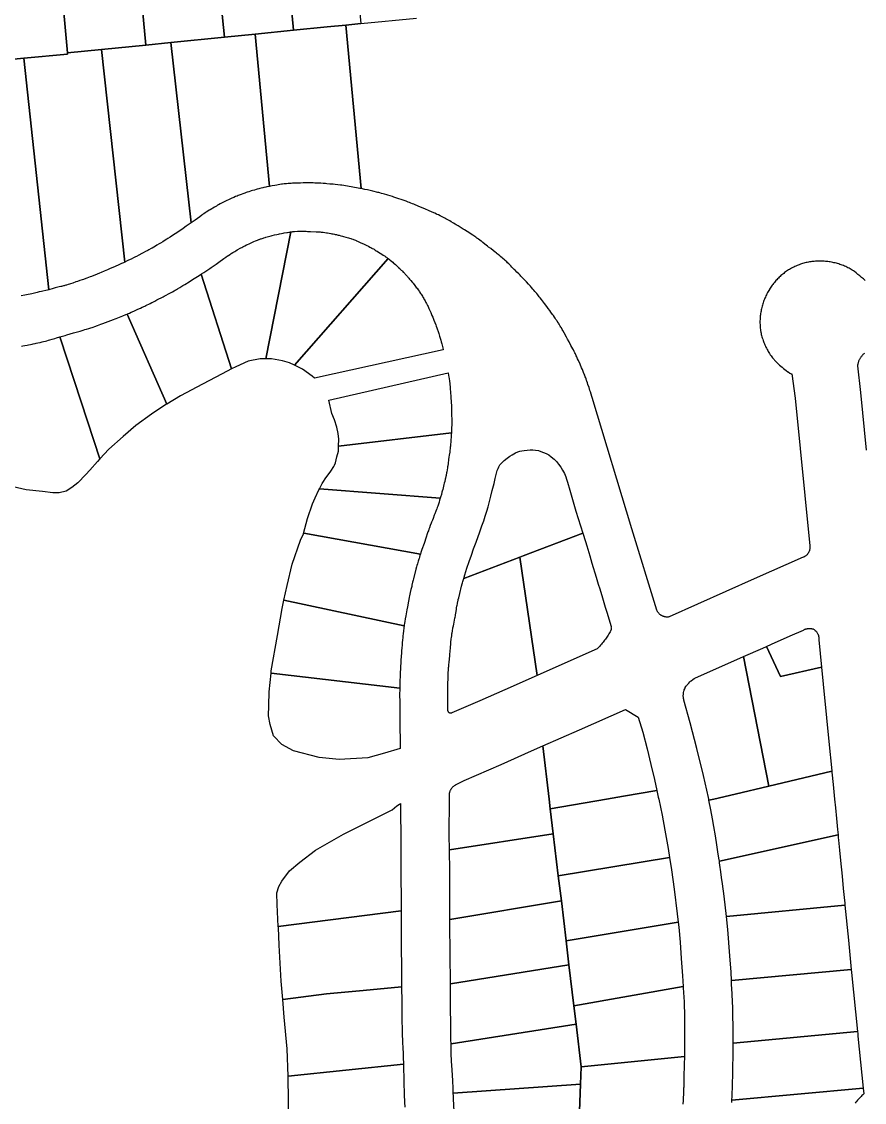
# Model space of a CAD drawing. Header units: metres. Extents: x 3 to 1005126, y 39 to 4383651.
# Drawn here: x 478113.9 to 478391.8, y 4366695.4 to 4367051.6 of the extents above; entities that cross this region are included whole.
import ezdxf

# ---------------------------------------------------------------- set-up
doc = ezdxf.new("R2010")
doc.units = ezdxf.units.M
doc.header["$MEASUREMENT"] = 0
doc.layers.add('TM_Llucmajor', color=7, linetype='Continuous')

msp = doc.modelspace()

# ---------------------------------------------------------------- linework, layer by layer
at = {"layer": 'TM_Llucmajor', "linetype": 'Continuous', "flags": 128}
for points in [[(478180.83, 4367046.46), (478177.24, 4367081.73), (478200.2, 4367083.95), (478201.87, 4367066.56), (478203.57, 4367048.73), (478190.95, 4367047.49), (478180.83, 4367046.46)], [(478151.54, 4367079.25), (478168.71, 4367080.91), (478177.24, 4367081.73), (478180.83, 4367046.46), (478163.14, 4367044.69), (478154.83, 4367043.85), (478151.54, 4367079.25)], [(478100.93, 4367074.26), (478115.19, 4367075.56), (478125.78, 4367076.64), (478126.32, 4367070.74), (478126.59, 4367067.86), (478129.03, 4367041.26), (478129.07, 4367040.86), (478114.62, 4367039.5), (478109.26, 4367038.99), (478104.18, 4367038.49), (478103.51, 4367045.91), (478103.48, 4367046.19), (478103.35, 4367047.62), (478100.93, 4367074.26)], [(478125.78, 4367076.64), (478137.22, 4367077.86), (478151.54, 4367079.25), (478154.83, 4367043.85), (478140.3, 4367042.39), (478129.03, 4367041.26), (478126.59, 4367067.86), (478126.32, 4367070.74), (478125.78, 4367076.64)], [(478163.14, 4367044.69), (478180.83, 4367046.46), (478190.95, 4367047.49), (478195.62, 4366997.27), (478195.41, 4366997.23), (478194.76, 4366997.1), (478194.42, 4366997.03), (478193.78, 4366996.88), (478193.44, 4366996.8), (478192.95, 4366996.68), (478192.49, 4366996.57), (478192.17, 4366996.49), (478191.58, 4366996.33), (478191.26, 4366996.25), (478190.66, 4366996.07), (478190.06, 4366995.9), (478189.66, 4366995.77), (478189.38, 4366995.69), (478188.86, 4366995.52), (478188.28, 4366995.33), (478187.98, 4366995.23), (478187.55, 4366995.08), (478186.9, 4366994.85), (478186.26, 4366994.61), (478185.93, 4366994.49), (478185.29, 4366994.24), (478184.97, 4366994.11), (478184.49, 4366993.91), (478183.91, 4366993.67), (478183.52, 4366993.5), (478183.26, 4366993.38), (478182.75, 4366993.16), (478182.37, 4366992.98), (478182.11, 4366992.86), (478181.61, 4366992.62), (478181.35, 4366992.5), (478180.01, 4366991.83), (478179.35, 4366991.48), (478178.82, 4366991.19), (478178.54, 4366991.04), (478178.14, 4366990.81), (478177.55, 4366990.47), (478176.95, 4366990.12), (478176.65, 4366989.93), (478176.07, 4366989.58), (478175.77, 4366989.39), (478175.33, 4366989.11), (478174.75, 4366988.74), (478174.46, 4366988.54), (478174.03, 4366988.25), (478173.61, 4366987.96), (478173.4, 4366987.81), (478172.64, 4366987.27), (478171.11, 4366986.2), (478169.83, 4366985.3), (478163.14, 4367044.69)], [(478190.95, 4367047.49), (478203.57, 4367048.73), (478214.67, 4367049.83), (478220.81, 4367050.44), (478225.82, 4366996.54), (478225.39, 4366996.61), (478222.6, 4366997.11), (478219.47, 4366997.66), (478219.03, 4366997.71), (478218.15, 4366997.81), (478217.26, 4366997.9), (478216.67, 4366997.96), (478215.5, 4366998.06), (478214.55, 4366998.14), (478214.07, 4366998.18), (478213.35, 4366998.24), (478212.63, 4366998.29), (478212.25, 4366998.31), (478211.52, 4366998.35), (478211.14, 4366998.36), (478210.59, 4366998.38), (478210.05, 4366998.4), (478209.68, 4366998.41), (478208.97, 4366998.41), (478208.61, 4366998.41), (478207.9, 4366998.41), (478207.21, 4366998.4), (478206.74, 4366998.4), (478205.82, 4366998.38), (478204.97, 4366998.36), (478204.53, 4366998.34), (478203.87, 4366998.32), (478203.2, 4366998.29), (478202.85, 4366998.27), (478202.4, 4366998.24), (478202.16, 4366998.23), (478201.81, 4366998.2), (478201.3, 4366998.15), (478200.85, 4366998.11), (478200.54, 4366998.07), (478199.95, 4366998), (478199.65, 4366997.96), (478199.07, 4366997.88), (478198.5, 4366997.79), (478198.11, 4366997.73), (478197.37, 4366997.6), (478196.51, 4366997.44), (478196.06, 4366997.36), (478195.62, 4366997.27), (478190.95, 4367047.49)], [(478140.3, 4367042.39), (478154.83, 4367043.85), (478163.14, 4367044.69), (478169.83, 4366985.3), (478169.13, 4366984.81), (478168.13, 4366984.12), (478167.14, 4366983.43), (478165.39, 4366982.24), (478164.56, 4366981.67), (478164, 4366981.3), (478162.89, 4366980.56), (478162.17, 4366980.1), (478161.82, 4366979.88), (478161.29, 4366979.55), (478160.49, 4366979.06), (478159.7, 4366978.57), (478159.3, 4366978.34), (478158.49, 4366977.86), (478158.09, 4366977.63), (478157.48, 4366977.27), (478156.94, 4366976.97), (478156.59, 4366976.77), (478155.85, 4366976.36), (478155.49, 4366976.17), (478154.76, 4366975.77), (478154.03, 4366975.38), (478153.54, 4366975.12), (478152.55, 4366974.61), (478151.8, 4366974.22), (478151.43, 4366974.04), (478150.87, 4366973.75), (478150.02, 4366973.33), (478149.17, 4366972.92), (478148.75, 4366972.72), (478147.95, 4366972.34), (478140.3, 4367042.39)], [(478114.62, 4367039.5), (478129.07, 4367040.86), (478129.03, 4367041.26), (478140.3, 4367042.39), (478147.95, 4366972.34), (478147.48, 4366972.11), (478146.84, 4366971.82), (478146.22, 4366971.53), (478145.81, 4366971.35), (478144.97, 4366970.97), (478144.55, 4366970.79), (478143.71, 4366970.42), (478142.86, 4366970.06), (478142.3, 4366969.82), (478141.16, 4366969.33), (478140.13, 4366968.9), (478139.62, 4366968.69), (478138.86, 4366968.37), (478138.09, 4366968.06), (478137.71, 4366967.91), (478136.95, 4366967.61), (478136.57, 4366967.46), (478136, 4366967.24), (478135.43, 4366967.03), (478135.06, 4366966.9), (478134.3, 4366966.62), (478133.92, 4366966.49), (478133.15, 4366966.22), (478132.37, 4366965.95), (478131.85, 4366965.78), (478130.81, 4366965.43), (478130.09, 4366965.19), (478129.75, 4366965.08), (478129.23, 4366964.91), (478128.71, 4366964.75), (478128.47, 4366964.68), (478128.13, 4366964.59), (478127.99, 4366964.54), (478127.74, 4366964.48), (478127.38, 4366964.39), (478127.04, 4366964.31), (478126.82, 4366964.25), (478126.31, 4366964.15), (478125.02, 4366963.79), (478124.37, 4366963.62), (478122.86, 4366963.23), (478114.62, 4367039.5)], [(478183.15, 4366937.12), (478173.12, 4366968.35), (478173.29, 4366968.46), (478173.96, 4366968.88), (478174.62, 4366969.31), (478175.94, 4366970.19), (478176.43, 4366970.52), (478176.76, 4366970.75), (478177.43, 4366971.22), (478178.09, 4366971.69), (478179.41, 4366972.64), (478180.21, 4366973.21), (478180.61, 4366973.49), (478181.22, 4366973.92), (478181.83, 4366974.34), (478182.14, 4366974.55), (478182.55, 4366974.82), (478182.75, 4366974.95), (478183.06, 4366975.16), (478183.53, 4366975.45), (478183.96, 4366975.72), (478184.18, 4366975.86), (478184.51, 4366976.05), (478185, 4366976.35), (478186.25, 4366977.05), (478186.5, 4366977.18), (478186.89, 4366977.38), (478187.28, 4366977.59), (478187.55, 4366977.72), (478188.09, 4366977.99), (478188.36, 4366978.11), (478188.9, 4366978.37), (478189.44, 4366978.62), (478189.8, 4366978.78), (478190.05, 4366978.89), (478190.54, 4366979.1), (478191.06, 4366979.32), (478191.32, 4366979.42), (478191.71, 4366979.58), (478192.1, 4366979.73), (478192.3, 4366979.81), (478192.7, 4366979.96), (478192.89, 4366980.03), (478193.19, 4366980.13), (478193.52, 4366980.24), (478193.74, 4366980.31), (478194.18, 4366980.45), (478194.41, 4366980.52), (478194.85, 4366980.65), (478195.29, 4366980.77), (478196.19, 4366981.01), (478196.57, 4366981.1), (478197.32, 4366981.28), (478198.08, 4366981.45), (478198.58, 4366981.56), (478198.92, 4366981.63), (478199.59, 4366981.77), (478200.18, 4366981.88), (478200.47, 4366981.94), (478201.35, 4366982.1), (478201.56, 4366982.13), (478202, 4366982.2), (478202.22, 4366982.24), (478202.55, 4366982.28), (478202.66, 4366982.3), (478194.49, 4366940.45), (478192.58, 4366940.46), (478188.63, 4366939.62), (478184.57, 4366937.84), (478183.15, 4366937.12)], [(478234.68, 4366973.55), (478234.76, 4366973.49), (478203.93, 4366938.3), (478203.85, 4366938.34), (478202.24, 4366939.1), (478199.96, 4366939.75), (478196.29, 4366940.45), (478194.49, 4366940.45), (478202.66, 4366982.3), (478202.92, 4366982.33), (478203.17, 4366982.35), (478203.33, 4366982.37), (478203.66, 4366982.4), (478203.91, 4366982.42), (478204.89, 4366982.48), (478205.23, 4366982.49), (478205.45, 4366982.49), (478205.88, 4366982.5), (478206.5, 4366982.5), (478206.99, 4366982.49), (478207.72, 4366982.47), (478208.21, 4366982.46), (478209.19, 4366982.42), (478211.07, 4366982.34), (478211.3, 4366982.33), (478211.77, 4366982.3), (478212.01, 4366982.28), (478212.36, 4366982.25), (478212.69, 4366982.22), (478212.91, 4366982.19), (478213.34, 4366982.14), (478214.44, 4366981.99), (478214.73, 4366981.94), (478215.31, 4366981.85), (478215.91, 4366981.74), (478216.2, 4366981.69), (478216.65, 4366981.6), (478217.09, 4366981.51), (478217.31, 4366981.47), (478217.76, 4366981.37), (478217.98, 4366981.32), (478218.31, 4366981.24), (478218.59, 4366981.17), (478219.14, 4366981.03), (478219.69, 4366980.87), (478220.06, 4366980.77), (478220.8, 4366980.56), (478221.65, 4366980.31), (478222.08, 4366980.18), (478222.51, 4366980.05), (478222.72, 4366979.98), (478223.14, 4366979.83), (478223.35, 4366979.76), (478223.66, 4366979.64), (478223.99, 4366979.51), (478224.21, 4366979.42), (478224.36, 4366979.36), (478224.65, 4366979.23), (478224.87, 4366979.13), (478225.73, 4366978.73), (478226.59, 4366978.32), (478227.69, 4366977.79), (478228.24, 4366977.53), (478228.78, 4366977.26), (478229.05, 4366977.12), (478229.34, 4366976.97), (478229.53, 4366976.86), (478229.92, 4366976.65), (478230.11, 4366976.54), (478230.49, 4366976.31), (478230.87, 4366976.09), (478231.12, 4366975.93), (478231.62, 4366975.63), (478232.14, 4366975.3), (478232.4, 4366975.13), (478233.16, 4366974.63), (478233.35, 4366974.5), (478233.73, 4366974.23), (478233.92, 4366974.1), (478234.2, 4366973.9), (478234.54, 4366973.65), (478234.68, 4366973.55)], [(478210.44, 4366934.06), (478209.72, 4366934.7), (478206.55, 4366937.08), (478203.93, 4366938.3), (478234.76, 4366973.49), (478235.21, 4366973.14), (478235.43, 4366972.97), (478235.86, 4366972.62), (478236.29, 4366972.26), (478236.58, 4366972.02), (478236.77, 4366971.86), (478237.15, 4366971.53), (478237.63, 4366971.1), (478238.23, 4366970.55), (478238.58, 4366970.22), (478238.75, 4366970.05), (478239.1, 4366969.71), (478239.27, 4366969.54), (478239.53, 4366969.29), (478239.77, 4366969.04), (478239.93, 4366968.88), (478240.24, 4366968.55), (478240.4, 4366968.38), (478240.71, 4366968.04), (478241.1, 4366967.59), (478241.3, 4366967.36), (478241.6, 4366967.02), (478241.83, 4366966.75), (478241.97, 4366966.58), (478242.28, 4366966.22), (478242.71, 4366965.69), (478242.99, 4366965.33), (478243.57, 4366964.61), (478244.04, 4366963.99), (478244.28, 4366963.69), (478244.62, 4366963.22), (478244.97, 4366962.75), (478245.12, 4366962.51), (478245.46, 4366962.03), (478245.61, 4366961.79), (478245.85, 4366961.43), (478246.09, 4366961.06), (478246.23, 4366960.81), (478246.34, 4366960.64), (478246.53, 4366960.31), (478246.66, 4366960.05), (478246.77, 4366959.88), (478246.94, 4366959.54), (478247.22, 4366959.03), (478247.4, 4366958.68), (478247.52, 4366958.45), (478247.75, 4366957.99), (478247.91, 4366957.66), (478248.22, 4366957), (478248.41, 4366956.56), (478248.68, 4366955.97), (478248.8, 4366955.68), (478249.1, 4366955.01), (478249.22, 4366954.73), (478249.46, 4366954.15), (478249.68, 4366953.57), (478249.84, 4366953.18), (478250.15, 4366952.41), (478250.45, 4366951.62), (478250.6, 4366951.22), (478250.81, 4366950.63), (478251.03, 4366950.03), (478251.14, 4366949.73), (478251.34, 4366949.13), (478251.44, 4366948.83), (478251.59, 4366948.38), (478251.72, 4366947.91), (478251.83, 4366947.59), (478252, 4366946.96), (478252.09, 4366946.64), (478252.27, 4366946.01), (478252.42, 4366945.37), (478252.77, 4366944.1), (478252.94, 4366943.44), (478210.44, 4366934.06)], [(478161.79, 4366925.55), (478148.7, 4366955.21), (478149.09, 4366955.38), (478149.48, 4366955.54), (478150.05, 4366955.79), (478150.91, 4366956.17), (478151.78, 4366956.56), (478152.21, 4366956.76), (478153.12, 4366957.18), (478153.72, 4366957.46), (478154.53, 4366957.84), (478154.93, 4366958.04), (478156.28, 4366958.7), (478156.81, 4366958.96), (478157.15, 4366959.14), (478157.85, 4366959.49), (478158.55, 4366959.85), (478160.62, 4366960.93), (478160.97, 4366961.11), (478161.57, 4366961.43), (478162.36, 4366961.85), (478162.76, 4366962.07), (478163.65, 4366962.55), (478164.24, 4366962.88), (478164.54, 4366963.05), (478164.98, 4366963.3), (478165.35, 4366963.51), (478166.08, 4366963.93), (478166.8, 4366964.36), (478167.13, 4366964.56), (478167.77, 4366964.95), (478168.25, 4366965.24), (478168.66, 4366965.5), (478169.49, 4366966.03), (478170.31, 4366966.55), (478171.96, 4366967.61), (478173.12, 4366968.35), (478183.15, 4366937.12), (478180.04, 4366935.54), (478173.52, 4366932.07), (478166.35, 4366928.28), (478161.79, 4366925.55)], [(478139.75, 4366907.46), (478133.58, 4366926.24), (478126.56, 4366947.66), (478128.24, 4366948.17), (478128.79, 4366948.34), (478131.01, 4366948.98), (478133.23, 4366949.61), (478134.28, 4366949.91), (478134.81, 4366950.07), (478135.33, 4366950.22), (478136.11, 4366950.46), (478136.37, 4366950.55), (478136.77, 4366950.67), (478137.2, 4366950.82), (478137.49, 4366950.92), (478138.07, 4366951.13), (478138.94, 4366951.45), (478140.1, 4366951.88), (478140.68, 4366952.09), (478141.58, 4366952.43), (478143.38, 4366953.08), (478144.27, 4366953.42), (478144.72, 4366953.59), (478145.13, 4366953.74), (478146.73, 4366954.38), (478147.26, 4366954.6), (478148.32, 4366955.05), (478148.7, 4366955.21), (478161.79, 4366925.55), (478161.5, 4366925.37), (478156.8, 4366922.24), (478151.59, 4366918.46), (478147.41, 4366914.82), (478142.72, 4366910.65), (478139.75, 4366907.46)], [(478218.42, 4366911.69), (478218.48, 4366913.98), (478218.27, 4366915.84), (478217.83, 4366917.93), (478217.11, 4366920.3), (478216.24, 4366922.43), (478215.19, 4366926.79), (478254.58, 4366935.78), (478254.71, 4366934.95), (478254.77, 4366934.51), (478254.86, 4366933.85), (478254.96, 4366933.19), (478255.08, 4366932.2), (478255.1, 4366931.87), (478255.16, 4366931.37), (478255.2, 4366931.02), (478255.26, 4366930.33), (478255.3, 4366929.64), (478255.34, 4366929.17), (478255.41, 4366928.25), (478255.48, 4366927.22), (478255.52, 4366926.71), (478255.57, 4366925.93), (478255.6, 4366925.16), (478255.61, 4366924.78), (478255.64, 4366924.28), (478255.66, 4366923.29), (478255.68, 4366922.3), (478255.7, 4366921.64), (478255.71, 4366920.75), (478255.71, 4366920.31), (478255.72, 4366919.3), (478255.71, 4366918.28), (478255.7, 4366918.03), (478255.69, 4366917.52), (478255.68, 4366917.27), (478255.67, 4366916.89), (478255.66, 4366916.61), (478255.63, 4366916.07), (478218.42, 4366911.69)], [(478217.4, 4366906.12), (478217.82, 4366908.19), (478218.37, 4366910.01), (478218.41, 4366911.38), (478218.42, 4366911.69), (478255.63, 4366916.07), (478255.62, 4366916.05), (478255.58, 4366915.5), (478255.5, 4366914.39), (478255.46, 4366913.93), (478255.4, 4366913.01), (478255.34, 4366912.31), (478255.3, 4366911.85), (478255.28, 4366911.62), (478255.25, 4366911.27), (478255.21, 4366910.91), (478255.12, 4366910.19), (478255.05, 4366909.7), (478254.91, 4366908.74), (478254.81, 4366908.01), (478254.71, 4366907.31), (478254.53, 4366905.91), (478254.43, 4366905.2), (478254.38, 4366904.85), (478254.32, 4366904.53), (478254.21, 4366903.88), (478254.1, 4366903.24), (478254.01, 4366902.81), (478253.96, 4366902.52), (478253.92, 4366902.33), (478253.84, 4366901.95), (478253.78, 4366901.68), (478253.66, 4366901.12), (478253.58, 4366900.75), (478253.41, 4366900.02), (478253.27, 4366899.47), (478253.17, 4366899.05), (478252.75, 4366897.41), (478252.6, 4366896.86), (478252.5, 4366896.49), (478252.3, 4366895.76), (478252.06, 4366894.89), (478251.95, 4366894.52), (478212.09, 4366897.58), (478212.99, 4366899.3), (478213.18, 4366899.63), (478214.22, 4366901.23), (478215.62, 4366903.04), (478215.92, 4366903.39), (478216.86, 4366905), (478217.04, 4366905.37), (478217.4, 4366906.12)], [(478259.69, 4366868.06), (478260.06, 4366869.28), (478260.74, 4366871.39), (478261.48, 4366873.6), (478262.21, 4366875.7), (478262.95, 4366877.78), (478263.76, 4366880.03), (478265, 4366883.43), (478265.7, 4366885.36), (478266.29, 4366887.06), (478266.8, 4366888.61), (478267.31, 4366890.24), (478267.72, 4366891.69), (478268.18, 4366893.38), (478268.65, 4366895.2), (478269.1, 4366897), (478269.67, 4366899.34), (478270.08, 4366901.01), (478270.53, 4366902.79), (478270.76, 4366903.61), (478271, 4366904.31), (478271.25, 4366904.87), (478271.61, 4366905.45), (478272.22, 4366906.17), (478272.99, 4366906.88), (478274, 4366907.69), (478274.91, 4366908.34), (478275.65, 4366908.82), (478276.72, 4366909.43), (478277.51, 4366909.79), (478278.23, 4366910.02), (478278.87, 4366910.17), (478279.57, 4366910.28), (478280.63, 4366910.38), (478281.55, 4366910.44), (478282.44, 4366910.45), (478283.36, 4366910.39), (478284.28, 4366910.19), (478285.06, 4366909.94), (478285.96, 4366909.6), (478286.83, 4366909.22), (478287.71, 4366908.75), (478288.55, 4366908.19), (478289.48, 4366907.42), (478290.32, 4366906.57), (478290.98, 4366905.77), (478291.73, 4366904.72), (478292.29, 4366903.79), (478292.89, 4366902.61), (478293.33, 4366901.54), (478293.58, 4366900.79), (478293.84, 4366899.84), (478294.61, 4366897.12), (478295.27, 4366894.86), (478296.66, 4366890.27), (478298.93, 4366883.01), (478279.31, 4366875.53), (478278.2, 4366875.11), (478259.69, 4366868.06)], [(478251.95, 4366894.52), (478251.93, 4366894.46), (478251.74, 4366893.81), (478251.54, 4366893.16), (478251.44, 4366892.84), (478251.22, 4366892.2), (478251.12, 4366891.88), (478250.95, 4366891.4), (478250.8, 4366891), (478250.71, 4366890.73), (478250.51, 4366890.2), (478250.2, 4366889.4), (478249.99, 4366888.87), (478249.56, 4366887.81), (478249.36, 4366887.3), (478249.08, 4366886.6), (478248.95, 4366886.26), (478248.64, 4366885.48), (478248.35, 4366884.69), (478248.2, 4366884.3), (478248.02, 4366883.78), (478247.9, 4366883.44), (478247.65, 4366882.75), (478247.3, 4366881.71), (478246.6, 4366879.62), (478245.91, 4366877.62), (478245.58, 4366876.62), (478245.39, 4366876.03), (478206.97, 4366883), (478206.91, 4366882.85), (478208.16, 4366887.8), (478209.84, 4366892.62), (478210.68, 4366894.62), (478211.93, 4366897.28), (478212.09, 4366897.58), (478251.95, 4366894.52)], [(478240.06, 4366852.46), (478200.42, 4366860.84), (478201.46, 4366865.69), (478203.12, 4366872.81), (478205.91, 4366880.66), (478206.97, 4366883), (478245.39, 4366876.03), (478245.36, 4366875.95), (478245.25, 4366875.62), (478245.09, 4366875.11), (478244.95, 4366874.67), (478244.86, 4366874.38), (478244.69, 4366873.79), (478244.43, 4366872.9), (478244.27, 4366872.31), (478244.16, 4366871.91), (478243.94, 4366871.12), (478243.1, 4366867.88), (478243, 4366867.47), (478242.84, 4366866.79), (478242.62, 4366865.89), (478242.52, 4366865.44), (478242.29, 4366864.43), (478242.06, 4366863.41), (478241.95, 4366862.9), (478241.83, 4366862.32), (478241.75, 4366861.93), (478241.6, 4366861.16), (478241.37, 4366860), (478241.23, 4366859.22), (478241.13, 4366858.71), (478240.94, 4366857.67), (478240.71, 4366856.39), (478240.6, 4366855.75), (478240.43, 4366854.79), (478240.27, 4366853.83), (478240.2, 4366853.35), (478240.1, 4366852.74), (478240.06, 4366852.46)], [(478283.84, 4366836.07), (478278.2, 4366875.11), (478279.31, 4366875.53), (478298.93, 4366883.01), (478299.8, 4366880.18), (478300.24, 4366878.76), (478300.89, 4366876.63), (478301.24, 4366875.47), (478301.94, 4366873.13), (478303.34, 4366868.47), (478304.04, 4366866.14), (478304.5, 4366864.63), (478305.41, 4366861.61), (478306.33, 4366858.59), (478306.94, 4366856.58), (478308.17, 4366852.55), (478308.2, 4366852.47), (478308.25, 4366852.35), (478308.28, 4366852.24), (478308.31, 4366852.12), (478308.33, 4366851.99), (478308.34, 4366851.87), (478308.35, 4366851.75), (478308.34, 4366851.62), (478308.33, 4366851.5), (478308.31, 4366851.38), (478308.28, 4366851.26), (478308.25, 4366851.14), (478308.2, 4366851.02), (478308.15, 4366850.91), (478308.1, 4366850.8), (478308.03, 4366850.7), (478307.93, 4366850.5), (478307.73, 4366850.14), (478307.52, 4366849.77), (478307.31, 4366849.41), (478307.08, 4366849.06), (478306.86, 4366848.71), (478306.62, 4366848.36), (478306.38, 4366848.02), (478306.13, 4366847.68), (478305.88, 4366847.35), (478305.62, 4366847.02), (478305.35, 4366846.69), (478305.08, 4366846.38), (478304.8, 4366846.06), (478304.51, 4366845.76), (478304.22, 4366845.45), (478303.62, 4366844.87), (478287.08, 4366837.51), (478283.84, 4366836.07)], [(478283.84, 4366836.07), (478273.19, 4366831.34), (478265, 4366827.71), (478255.78, 4366823.71), (478255.62, 4366823.65), (478255.53, 4366823.64), (478255.36, 4366823.64), (478255.27, 4366823.65), (478255.18, 4366823.67), (478255.1, 4366823.69), (478254.94, 4366823.77), (478254.87, 4366823.81), (478254.8, 4366823.87), (478254.68, 4366823.99), (478254.62, 4366824.06), (478254.54, 4366824.22), (478254.51, 4366824.3), (478254.49, 4366824.39), (478254.47, 4366824.47), (478254.47, 4366824.65), (478254.49, 4366824.81), (478254.48, 4366825.39), (478254.46, 4366826.54), (478254.45, 4366827.69), (478254.44, 4366828.46), (478254.44, 4366830), (478254.45, 4366831.33), (478254.46, 4366831.99), (478254.47, 4366832.99), (478254.49, 4366833.99), (478254.51, 4366834.49), (478254.53, 4366835.31), (478254.55, 4366835.72), (478254.57, 4366836.34), (478254.6, 4366836.96), (478254.66, 4366837.89), (478254.68, 4366838.19), (478254.71, 4366838.66), (478254.73, 4366838.99), (478254.79, 4366839.64), (478254.85, 4366840.3), (478254.97, 4366841.61), (478255.06, 4366842.59), (478255.11, 4366843.08), (478255.19, 4366844.02), (478255.29, 4366845.27), (478255.41, 4366846.53), (478255.44, 4366846.84), (478255.48, 4366847.31), (478255.55, 4366847.86), (478255.58, 4366848.13), (478255.63, 4366848.54), (478255.71, 4366849.16), (478255.8, 4366849.77), (478255.85, 4366850.08), (478255.95, 4366850.69), (478256, 4366851), (478256.08, 4366851.46), (478256.14, 4366851.77), (478256.27, 4366852.41), (478256.4, 4366853.03), (478256.65, 4366854.29), (478256.78, 4366854.92), (478256.84, 4366855.24), (478256.92, 4366855.71), (478256.97, 4366856.01), (478257.07, 4366856.6), (478257.25, 4366857.79), (478257.34, 4366858.38), (478257.44, 4366858.97), (478257.5, 4366859.27), (478257.58, 4366859.71), (478257.66, 4366860.09), (478257.72, 4366860.35), (478257.83, 4366860.85), (478257.89, 4366861.11), (478258.02, 4366861.61), (478258.4, 4366863.12), (478258.98, 4366865.46), (478259.18, 4366866.23), (478259.29, 4366866.62), (478259.42, 4366867.1), (478259.51, 4366867.42), (478259.69, 4366868.06), (478278.2, 4366875.11), (478283.84, 4366836.07)], [(478238.58, 4366831.93), (478196.16, 4366836.86), (478196.23, 4366837.55), (478198.24, 4366849.21), (478199.84, 4366858.13), (478200.42, 4366860.84), (478240.06, 4366852.46), (478239.99, 4366851.93), (478239.93, 4366851.53), (478239.85, 4366850.92), (478239.81, 4366850.62), (478239.74, 4366850.01), (478239.7, 4366849.7), (478239.65, 4366849.25), (478239.6, 4366848.77), (478239.56, 4366848.45), (478239.5, 4366847.82), (478239.42, 4366846.87), (478239.36, 4366846.24), (478239.26, 4366844.97), (478239.22, 4366844.45), (478239.14, 4366843.41), (478239.07, 4366842.38), (478238.98, 4366841), (478238.93, 4366840.31), (478238.85, 4366838.89), (478238.81, 4366838.18), (478238.75, 4366837.12), (478238.7, 4366836.06), (478238.68, 4366835.53), (478238.65, 4366834.61), (478238.63, 4366834.15), (478238.61, 4366833.46), (478238.59, 4366832.43), (478238.58, 4366831.93)], [(478377.65, 4366838.86), (478364.14, 4366835.78), (478359.49, 4366845.64), (478361.13, 4366846.37), (478367.35, 4366849.14), (478371.66, 4366851.05), (478371.82, 4366851.14), (478371.98, 4366851.21), (478372.15, 4366851.28), (478372.32, 4366851.35), (478372.5, 4366851.4), (478372.67, 4366851.45), (478372.85, 4366851.49), (478373.03, 4366851.52), (478373.21, 4366851.54), (478373.4, 4366851.56), (478373.58, 4366851.57), (478373.76, 4366851.57), (478373.94, 4366851.56), (478374.12, 4366851.54), (478374.3, 4366851.52), (478374.48, 4366851.49), (478374.66, 4366851.45), (478374.84, 4366851.4), (478375.03, 4366851.3), (478375.18, 4366851.21), (478375.32, 4366851.11), (478375.58, 4366850.89), (478375.82, 4366850.65), (478375.93, 4366850.52), (478376.04, 4366850.38), (478376.14, 4366850.24), (478376.23, 4366850.1), (478376.32, 4366849.95), (478376.4, 4366849.8), (478376.54, 4366849.48), (478376.6, 4366849.32), (478376.65, 4366849.16), (478376.69, 4366848.99), (478376.75, 4366848.65), (478376.77, 4366848.48), (478376.78, 4366848.31), (478376.78, 4366847.97), (478376.76, 4366847.79), (478377.65, 4366838.86)], [(478360.29, 4366799.6), (478351.96, 4366842.31), (478358.26, 4366845.1), (478359.49, 4366845.64), (478364.14, 4366835.78), (478377.65, 4366838.86), (478378.22, 4366833.2), (478380.41, 4366811.06), (478380.72, 4366807.9), (478381.06, 4366804.49), (478360.29, 4366799.6)], [(478340.45, 4366795.33), (478340.36, 4366795.82), (478338.76, 4366803.13), (478336.58, 4366812), (478334.37, 4366820.45), (478332.26, 4366827.9), (478332.21, 4366828.11), (478332.13, 4366828.53), (478332.1, 4366828.75), (478332.08, 4366828.96), (478332.07, 4366829.17), (478332.06, 4366829.39), (478332.07, 4366829.61), (478332.08, 4366829.82), (478332.1, 4366830.03), (478332.13, 4366830.25), (478332.16, 4366830.46), (478332.26, 4366830.88), (478332.32, 4366831.09), (478332.38, 4366831.29), (478332.54, 4366831.69), (478332.63, 4366831.89), (478332.72, 4366832.08), (478332.94, 4366832.46), (478333.06, 4366832.64), (478333.18, 4366832.81), (478333.31, 4366832.99), (478333.44, 4366833.15), (478333.59, 4366833.31), (478333.64, 4366833.37), (478333.84, 4366833.58), (478334.26, 4366833.98), (478334.48, 4366834.17), (478334.7, 4366834.35), (478335.16, 4366834.71), (478335.64, 4366835.03), (478335.89, 4366835.18), (478351.96, 4366842.31), (478360.29, 4366799.6), (478349.17, 4366796.97), (478342.18, 4366795.33), (478340.52, 4366794.94), (478340.51, 4366795.01), (478340.45, 4366795.33)], [(478238.58, 4366831.93), (478238.57, 4366831.39), (478238.57, 4366830.88), (478238.56, 4366830.46), (478238.56, 4366828.78), (478238.57, 4366828.22), (478238.58, 4366827.1), (478238.58, 4366826.32), (478238.6, 4366825.27), (478238.6, 4366824.75), (478238.62, 4366823.57), (478238.65, 4366822.39), (478238.66, 4366821.81), (478238.76, 4366811.95), (478233.53, 4366810.47), (478228.02, 4366808.88), (478218.63, 4366808.32), (478212.08, 4366809.01), (478203.55, 4366811.26), (478199.69, 4366813.34), (478196.93, 4366816.15), (478195.87, 4366819.92), (478195.37, 4366822.72), (478195.39, 4366826.17), (478195.58, 4366830.71), (478196.16, 4366836.86), (478238.58, 4366831.93)], [(478287.83, 4366795.33), (478285.74, 4366812.84), (478297.87, 4366818.15), (478313.03, 4366824.85), (478317.23, 4366822.35), (478318.68, 4366817.35), (478320.14, 4366811.85), (478321.35, 4366806.71), (478322.55, 4366801.81), (478323.34, 4366798.21), (478312.38, 4366796.3), (478306.8, 4366795.33), (478288.22, 4366792.1), (478287.83, 4366795.33)], [(478254.95, 4366778.58), (478254.88, 4366783.41), (478254.95, 4366795.33), (478254.96, 4366796.73), (478254.96, 4366796.91), (478255, 4366797.25), (478255.08, 4366797.59), (478255.13, 4366797.75), (478255.18, 4366797.92), (478255.24, 4366798.08), (478255.31, 4366798.24), (478255.39, 4366798.39), (478255.57, 4366798.69), (478255.77, 4366798.97), (478255.88, 4366799.1), (478256, 4366799.23), (478256.12, 4366799.35), (478256.25, 4366799.47), (478256.38, 4366799.58), (478256.66, 4366799.78), (478256.81, 4366799.87), (478256.96, 4366799.95), (478257.02, 4366799.98), (478259.88, 4366801.47), (478272.01, 4366806.78), (478282.03, 4366811.22), (478285.74, 4366812.84), (478287.83, 4366795.33), (478288.22, 4366792.1), (478289.21, 4366783.88), (478254.95, 4366778.58)], [(478343.97, 4366774.82), (478343.82, 4366775.83), (478343.5, 4366777.98), (478343.16, 4366780.2), (478342.65, 4366783.21), (478342.13, 4366786.24), (478341.69, 4366788.78), (478341.13, 4366791.76), (478340.52, 4366794.94), (478342.18, 4366795.33), (478349.17, 4366796.97), (478360.29, 4366799.6), (478381.06, 4366804.49), (478381.08, 4366804.25), (478381.49, 4366800.17), (478381.84, 4366796.46), (478381.95, 4366795.33), (478382.22, 4366792.48), (478382.56, 4366788.91), (478382.91, 4366785.31), (478383.07, 4366783.59), (478343.97, 4366774.82)], [(478289.21, 4366783.88), (478288.22, 4366792.1), (478306.8, 4366795.33), (478312.38, 4366796.3), (478323.34, 4366798.21), (478323.83, 4366795.98), (478323.97, 4366795.33), (478325.12, 4366790), (478325.97, 4366785.1), (478327.1, 4366779.01), (478327.55, 4366776.1), (478290.87, 4366769.98), (478289.21, 4366783.88)], [(478238.83, 4366793.82), (478238.95, 4366780.17), (478238.96, 4366769.99), (478239.03, 4366762.21), (478239.05, 4366758.44), (478198.56, 4366753.28), (478198.18, 4366760.53), (478198.04, 4366764.31), (478198.05, 4366764.48), (478198.75, 4366766.49), (478199.71, 4366768.25), (478202.26, 4366771.64), (478205.65, 4366774.56), (478210.81, 4366778.53), (478220, 4366783.77), (478233.63, 4366790.55), (478236.13, 4366791.78), (478237.61, 4366793.06), (478238.51, 4366793.7), (478238.83, 4366793.82)], [(478255.1, 4366755.64), (478255.06, 4366771.62), (478254.95, 4366778.58), (478289.21, 4366783.88), (478290.87, 4366769.98), (478291.86, 4366761.76), (478255.1, 4366755.64)], [(478346.31, 4366756.6), (478345.54, 4366763.38), (478345, 4366767.37), (478344.71, 4366769.52), (478344.46, 4366771.37), (478344.16, 4366773.55), (478344.05, 4366774.31), (478343.97, 4366774.82), (478383.07, 4366783.59), (478383.16, 4366782.67), (478383.25, 4366781.74), (478383.56, 4366778.47), (478383.89, 4366775.1), (478384.4, 4366769.88), (478384.81, 4366765.81), (478385.19, 4366761.94), (478385.27, 4366761.16), (478385.35, 4366760.37), (478346.31, 4366756.6)], [(478291.86, 4366761.76), (478290.87, 4366769.98), (478327.55, 4366776.1), (478328.18, 4366771.97), (478329.04, 4366765.61), (478330.09, 4366757.49), (478330.41, 4366754.74), (478293.43, 4366748.6), (478291.86, 4366761.76)], [(478255.27, 4366734.43), (478255.1, 4366754.21), (478255.1, 4366755.64), (478291.86, 4366761.76), (478293.43, 4366748.6), (478294.38, 4366740.68), (478255.27, 4366734.43)], [(478347.96, 4366735.48), (478347.86, 4366738.27), (478347.44, 4366743.64), (478346.76, 4366752.31), (478346.31, 4366756.6), (478385.35, 4366760.37), (478386.49, 4366748.86), (478387.45, 4366739.21), (478347.96, 4366735.48)], [(478239.05, 4366758.17), (478239.08, 4366752.91), (478239.16, 4366733.42), (478226.53, 4366732.24), (478214.48, 4366731.12), (478200.05, 4366729.26), (478199.54, 4366735.35), (478198.87, 4366747.15), (478198.57, 4366753.01), (478198.56, 4366753.28), (478239.05, 4366758.44), (478239.05, 4366758.17)], [(478294.38, 4366740.68), (478293.43, 4366748.6), (478330.41, 4366754.74), (478330.6, 4366753.12), (478331.03, 4366748.15), (478331.41, 4366742.73), (478331.79, 4366737.12), (478332.02, 4366733.51), (478296, 4366727.23), (478294.38, 4366740.68)], [(478255.5, 4366714.61), (478255.48, 4366716), (478255.45, 4366717.5), (478255.41, 4366720.48), (478255.38, 4366722.72), (478255.35, 4366724.97), (478255.34, 4366726.09), (478255.27, 4366734.43), (478294.38, 4366740.68), (478296, 4366727.23), (478296.73, 4366721.1), (478255.5, 4366714.61)], [(478348.5, 4366714.88), (478348.51, 4366717.97), (478348.36, 4366726.42), (478348.04, 4366733.11), (478348.01, 4366733.88), (478347.96, 4366735.48), (478387.45, 4366739.21), (478387.56, 4366738.15), (478389.51, 4366718.7), (478348.5, 4366714.88)], [(478201.86, 4366704.03), (478201.5, 4366713.02), (478200.54, 4366723.41), (478200.05, 4366729.26), (478214.48, 4366731.12), (478226.53, 4366732.24), (478239.16, 4366733.42), (478239.21, 4366731.48), (478239.24, 4366730.5), (478239.27, 4366729.04), (478239.29, 4366727.58), (478239.3, 4366726.84), (478239.3, 4366726.08), (478239.31, 4366724.54), (478239.32, 4366722.48), (478239.33, 4366721.45), (478239.34, 4366720.42), (478239.35, 4366719.91), (478239.37, 4366719.17), (478239.38, 4366718.67), (478239.42, 4366717.67), (478239.43, 4366717.17), (478239.47, 4366716.17), (478239.52, 4366715.17), (478239.61, 4366713.19), (478239.68, 4366711.63), (478239.71, 4366710.86), (478239.75, 4366709.69), (478239.8, 4366708.53), (478239.82, 4366707.94), (478201.86, 4366704.03)], [(478296.73, 4366721.1), (478296, 4366727.23), (478332.02, 4366733.51), (478332.04, 4366733.12), (478332.31, 4366728.48), (478332.44, 4366723.6), (478332.48, 4366718.67), (478332.48, 4366714.19), (478332.43, 4366710.43), (478298.41, 4366707.05), (478296.73, 4366721.1)], [(478256.24, 4366698.39), (478256.2, 4366699.49), (478256.16, 4366700.52), (478256.09, 4366702.07), (478256.04, 4366703.11), (478256.01, 4366703.63), (478255.96, 4366704.41), (478255.88, 4366705.83), (478255.75, 4366707.73), (478255.7, 4366708.68), (478255.64, 4366709.63), (478255.59, 4366710.83), (478255.56, 4366711.4), (478255.55, 4366711.78), (478255.53, 4366712.55), (478255.51, 4366713.7), (478255.5, 4366714.47), (478255.5, 4366714.61), (478296.73, 4366721.1), (478298.41, 4366707.05), (478298.18, 4366701.35), (478256.24, 4366698.39)], [(478348.1, 4366696.12), (478348.16, 4366697.42), (478348.38, 4366704.86), (478348.5, 4366712.78), (478348.5, 4366713.46), (478348.5, 4366714.88), (478389.51, 4366718.7), (478389.58, 4366718.03), (478389.66, 4366717.23), (478391.37, 4366700.04), (478348.1, 4366696.12)], [(478257.63, 4366678.18), (478257.6, 4366678.58), (478257.55, 4366679.23), (478257.44, 4366680.53), (478257.23, 4366683.1), (478257.12, 4366684.4), (478257.06, 4366685.1), (478256.95, 4366686.51), (478256.88, 4366687.45), (478256.79, 4366688.7), (478256.74, 4366689.33), (478256.64, 4366690.74), (478256.56, 4366692.15), (478256.51, 4366692.86), (478256.46, 4366693.92), (478256.4, 4366695.08), (478256.36, 4366695.86), (478256.29, 4366697.41), (478256.24, 4366698.39), (478298.18, 4366701.35), (478297.58, 4366686.58), (478297.38, 4366681.64), (478257.63, 4366678.18)]]:
    msp.add_lwpolyline(points, close=True, dxfattribs=at)
for points in [[(478223.86, 4367069.92), (478225.76, 4367050.93), (478220.81, 4367050.44), (478214.67, 4367049.83), (478203.57, 4367048.73), (478201.87, 4367066.56)], [(478392.05, 4366966.29), (478391.43, 4366966.78), (478390.82, 4366967.28), (478390.21, 4366967.78), (478389.61, 4366968.29), (478389.01, 4366968.81), (478388.48, 4366969.28), (478388.13, 4366969.5), (478387.78, 4366969.71), (478387.43, 4366969.92), (478387.07, 4366970.11), (478386.71, 4366970.31), (478386.35, 4366970.49), (478385.98, 4366970.67), (478385.61, 4366970.84), (478385.23, 4366971), (478384.85, 4366971.16), (478384.47, 4366971.31), (478384.09, 4366971.45), (478383.7, 4366971.58), (478383.31, 4366971.71), (478382.92, 4366971.82), (478382.53, 4366971.93), (478382.13, 4366972.04), (478381.74, 4366972.13), (478381.34, 4366972.22), (478380.93, 4366972.3), (478380.53, 4366972.37), (478380.13, 4366972.43), (478379.72, 4366972.49), (478379.32, 4366972.53), (478378.91, 4366972.57), (478378.5, 4366972.61), (478378.09, 4366972.63), (478377.69, 4366972.65), (478377.28, 4366972.65), (478376.87, 4366972.65), (478376.46, 4366972.65), (478376.05, 4366972.63), (478375.64, 4366972.6), (478375.24, 4366972.57), (478374.83, 4366972.53), (478374.42, 4366972.48), (478374.08, 4366972.44), (478373.7, 4366972.37), (478373.31, 4366972.3), (478372.93, 4366972.23), (478372.54, 4366972.14), (478372.16, 4366972.05), (478371.78, 4366971.94), (478371.41, 4366971.83), (478371.03, 4366971.72), (478370.66, 4366971.59), (478370.29, 4366971.46), (478369.92, 4366971.32), (478369.56, 4366971.17), (478369.2, 4366971.02), (478368.84, 4366970.86), (478368.49, 4366970.69), (478368.14, 4366970.51), (478367.79, 4366970.33), (478367.45, 4366970.14), (478367.11, 4366969.94), (478366.78, 4366969.74), (478366.44, 4366969.53), (478366.12, 4366969.31), (478365.8, 4366969.08), (478365.48, 4366968.85), (478365.17, 4366968.61), (478364.86, 4366968.37), (478364.56, 4366968.12), (478364.26, 4366967.87), (478363.97, 4366967.6), (478363.68, 4366967.33), (478363.4, 4366967.06), (478363.12, 4366966.78), (478362.86, 4366966.5), (478362.59, 4366966.21), (478362.33, 4366965.91), (478362.08, 4366965.61), (478361.84, 4366965.3), (478361.6, 4366964.99), (478361.36, 4366964.68), (478361.14, 4366964.36), (478360.92, 4366964.03), (478360.7, 4366963.7), (478360.5, 4366963.37), (478360.46, 4366963.31), (478360.25, 4366962.96), (478360.05, 4366962.61), (478359.85, 4366962.26), (478359.66, 4366961.9), (478359.48, 4366961.54), (478359.3, 4366961.18), (478359.13, 4366960.81), (478358.97, 4366960.44), (478358.82, 4366960.06), (478358.67, 4366959.69), (478358.53, 4366959.31), (478358.4, 4366958.92), (478358.27, 4366958.54), (478358.16, 4366958.15), (478358.05, 4366957.76), (478357.95, 4366957.37), (478357.85, 4366956.97), (478357.77, 4366956.58), (478357.69, 4366956.18), (478357.62, 4366955.78), (478357.56, 4366955.38), (478357.5, 4366954.98), (478357.46, 4366954.58), (478357.42, 4366954.17), (478357.39, 4366953.77), (478357.37, 4366953.37), (478357.35, 4366952.96), (478357.35, 4366952.56), (478357.35, 4366952.15), (478357.36, 4366951.75), (478357.38, 4366951.34), (478357.4, 4366950.94), (478357.44, 4366950.54), (478357.48, 4366950.13), (478357.53, 4366949.73), (478357.61, 4366949.28), (478357.7, 4366948.88), (478357.79, 4366948.49), (478357.89, 4366948.09), (478358, 4366947.7), (478358.12, 4366947.31), (478358.24, 4366946.92), (478358.37, 4366946.53), (478358.51, 4366946.15), (478358.66, 4366945.77), (478358.81, 4366945.39), (478358.97, 4366945.02), (478359.14, 4366944.65), (478359.32, 4366944.28), (478359.5, 4366943.92), (478359.69, 4366943.56), (478359.89, 4366943.2), (478360.09, 4366942.85), (478360.3, 4366942.5), (478360.52, 4366942.15), (478360.74, 4366941.81), (478360.98, 4366941.48), (478361.21, 4366941.15), (478361.46, 4366940.82), (478361.71, 4366940.5), (478361.97, 4366940.18), (478362.14, 4366939.98), (478362.55, 4366939.57), (478362.97, 4366939.17), (478363.39, 4366938.78), (478363.82, 4366938.4), (478364.25, 4366938.02), (478364.68, 4366937.64), (478365.12, 4366937.28), (478365.57, 4366936.92), (478366.02, 4366936.56), (478366.48, 4366936.21), (478366.61, 4366936.12), (478367.23, 4366935.73), (478367.39, 4366935.64), (478367.66, 4366935.52), (478367.81, 4366935.47), (478368.92, 4366927.44), (478373.79, 4366878.79), (478373.81, 4366878.67), (478373.82, 4366878.5), (478373.82, 4366878.33), (478373.82, 4366878.16), (478373.81, 4366878), (478373.79, 4366877.83), (478373.76, 4366877.66), (478373.72, 4366877.5), (478373.68, 4366877.34), (478373.63, 4366877.18), (478373.57, 4366877.02), (478373.5, 4366876.86), (478373.43, 4366876.71), (478373.35, 4366876.56), (478373.26, 4366876.42), (478373.17, 4366876.28), (478373.07, 4366876.15), (478372.96, 4366876.01), (478372.85, 4366875.89), (478372.73, 4366875.77), (478372.6, 4366875.66), (478372.48, 4366875.55), (478372.34, 4366875.45), (478372.2, 4366875.35), (478372.06, 4366875.26), (478371.91, 4366875.18), (478371.76, 4366875.11), (478371.6, 4366875.04), (478355.45, 4366867.91), (478327.46, 4366855.38), (478327.29, 4366855.35), (478327.12, 4366855.33), (478326.94, 4366855.32), (478326.77, 4366855.32), (478326.6, 4366855.32), (478326.42, 4366855.34), (478326.25, 4366855.36), (478326.08, 4366855.39), (478325.91, 4366855.43), (478325.74, 4366855.47), (478325.57, 4366855.52), (478325.41, 4366855.58), (478325.25, 4366855.65), (478325.09, 4366855.72), (478324.94, 4366855.81), (478324.79, 4366855.89), (478324.64, 4366855.99), (478324.5, 4366856.09), (478324.37, 4366856.2), (478324.24, 4366856.32), (478324.11, 4366856.44), (478323.99, 4366856.56), (478323.88, 4366856.69), (478323.77, 4366856.83), (478323.67, 4366856.97), (478323.57, 4366857.12), (478323.48, 4366857.27), (478323.4, 4366857.43), (478323.33, 4366857.58), (478315.14, 4366884.42), (478302.07, 4366927.65), (478301.95, 4366928.02), (478301.72, 4366928.77), (478301.47, 4366929.51), (478301.31, 4366930), (478300.99, 4366930.98), (478300.65, 4366932.01), (478300.47, 4366932.53), (478300.29, 4366933.05), (478300.19, 4366933.33), (478300, 4366933.86), (478299.9, 4366934.13), (478299.75, 4366934.54), (478299.56, 4366935.01), (478299.43, 4366935.34), (478299.18, 4366935.95), (478299.05, 4366936.27), (478298.8, 4366936.87), (478298.54, 4366937.47), (478298.03, 4366938.63), (478297.5, 4366939.86), (478297.22, 4366940.48), (478296.94, 4366941.12), (478296.79, 4366941.44), (478296.49, 4366942.08), (478296.33, 4366942.41), (478296.09, 4366942.89), (478295.85, 4366943.37), (478295.68, 4366943.69), (478295.35, 4366944.29), (478295.02, 4366944.89), (478294.39, 4366946.04), (478293.92, 4366946.87), (478293.54, 4366947.57), (478292.76, 4366949.01), (478292.36, 4366949.74), (478292.14, 4366950.13), (478291.86, 4366950.62), (478291.71, 4366950.88), (478291.49, 4366951.26), (478291.26, 4366951.64), (478291.14, 4366951.84), (478290.93, 4366952.16), (478290.79, 4366952.39), (478290.52, 4366952.81), (478290.37, 4366953.03), (478290.09, 4366953.45), (478289.82, 4366953.86), (478289.62, 4366954.14), (478289.26, 4366954.67), (478288.97, 4366955.07), (478288.41, 4366955.84), (478288.03, 4366956.35), (478287.54, 4366957.02), (478287.29, 4366957.36), (478286.73, 4366958.11), (478286.27, 4366958.73), (478285.65, 4366959.55), (478285.32, 4366959.97), (478284.84, 4366960.59), (478284.58, 4366960.91), (478284.3, 4366961.26), (478284.1, 4366961.5), (478283.74, 4366961.96), (478283.53, 4366962.19), (478283.16, 4366962.65), (478282.77, 4366963.1), (478282.5, 4366963.41), (478281.98, 4366964), (478281.66, 4366964.37), (478281.44, 4366964.61), (478281, 4366965.09), (478280.36, 4366965.79), (478279.92, 4366966.26), (478279.62, 4366966.58), (478279.04, 4366967.19), (478278.52, 4366967.74), (478278.24, 4366968.02), (478277.84, 4366968.43), (478277.23, 4366969.04), (478276.62, 4366969.64), (478276.33, 4366969.94), (478275.59, 4366970.71), (478275.16, 4366971.13), (478274.73, 4366971.56), (478274.51, 4366971.77), (478274.15, 4366972.12), (478273.89, 4366972.36), (478273.39, 4366972.81), (478273.12, 4366973.04), (478272.62, 4366973.49), (478272.39, 4366973.69), (478271.92, 4366974.08), (478271.59, 4366974.37), (478271.06, 4366974.79), (478270.71, 4366975.09), (478270.46, 4366975.29), (478269.97, 4366975.66), (478269.51, 4366976.04), (478268.58, 4366976.77), (478267.89, 4366977.3), (478267.48, 4366977.61), (478266.66, 4366978.26), (478266.03, 4366978.75), (478265.6, 4366979.09), (478265.38, 4366979.26), (478265.04, 4366979.51), (478264.59, 4366979.85), (478264.27, 4366980.07), (478264.04, 4366980.23), (478263.64, 4366980.52), (478263.32, 4366980.74), (478262.7, 4366981.16), (478262.08, 4366981.57), (478261.66, 4366981.85), (478260.83, 4366982.38), (478259.96, 4366982.94), (478259.51, 4366983.22), (478258.84, 4366983.63), (478258.17, 4366984.04), (478257.84, 4366984.25), (478257.17, 4366984.65), (478256.83, 4366984.86), (478256.32, 4366985.16), (478255.49, 4366985.65), (478255.05, 4366985.9), (478254.41, 4366986.27), (478253.75, 4366986.63), (478253.41, 4366986.81), (478252.97, 4366987.04), (478252.74, 4366987.16), (478252.4, 4366987.34), (478251.89, 4366987.6), (478251.32, 4366987.87), (478250.94, 4366988.05), (478250.68, 4366988.17), (478250.18, 4366988.4), (478249.8, 4366988.57), (478248.34, 4366989.21), (478246.91, 4366989.83), (478244.93, 4366990.7), (478244.24, 4366990.99), (478243.89, 4366991.14), (478243.2, 4366991.43), (478242.83, 4366991.58), (478242.29, 4366991.79), (478241.77, 4366991.99), (478241.41, 4366992.13), (478240.73, 4366992.38), (478240.37, 4366992.51), (478239.68, 4366992.75), (478237.64, 4366993.43), (478236.66, 4366993.75), (478236.17, 4366993.9), (478235.43, 4366994.14), (478234.68, 4366994.37), (478234.3, 4366994.49), (478233.54, 4366994.72), (478233.15, 4366994.83), (478232.58, 4366994.99), (478232.03, 4366995.14), (478231.66, 4366995.25), (478231.37, 4366995.32), (478229.74, 4366995.73), (478227.97, 4366996.14), (478227.11, 4366996.31), (478225.82, 4366996.54), (478220.81, 4367050.44), (478225.76, 4367050.93), (478244.15, 4367052.75)], [(478109.26, 4367038.99), (478114.62, 4367039.5), (478122.86, 4366963.23), (478122.43, 4366963.12), (478121.95, 4366963), (478120.97, 4366962.76), (478120.48, 4366962.64), (478119.75, 4366962.47), (478119.09, 4366962.31), (478117.77, 4366962.01), (478117.33, 4366961.91), (478115.57, 4366961.53), (478114.98, 4366961.41), (478113.8, 4366961.16)], [(478113.91, 4366944.61), (478114.32, 4366944.68), (478114.95, 4366944.79), (478115.78, 4366944.95), (478116.2, 4366945.03), (478116.82, 4366945.15), (478117.44, 4366945.28), (478117.75, 4366945.34), (478118.42, 4366945.49), (478118.75, 4366945.56), (478119.25, 4366945.67), (478120, 4366945.84), (478120.75, 4366946.02), (478121.12, 4366946.12), (478121.86, 4366946.31), (478122.23, 4366946.4), (478122.79, 4366946.55), (478123.21, 4366946.67), (478124.05, 4366946.91), (478124.89, 4366947.16), (478125.44, 4366947.33), (478126.56, 4366947.66), (478133.58, 4366926.24), (478139.75, 4366907.46), (478139.75, 4366907.46), (478138.94, 4366906.59), (478136.39, 4366903.75), (478135.08, 4366902.28), (478132.42, 4366899.62), (478130.54, 4366898), (478128.6, 4366896.83), (478126.35, 4366896.32), (478124.27, 4366896.3), (478120.86, 4366896.69), (478115.46, 4366897.29), (478111.16, 4366898.2)], [(478392.44, 4366910.38), (478390.58, 4366929.35), (478389.61, 4366938.08), (478389.64, 4366938.29), (478389.66, 4366938.51), (478389.69, 4366938.74), (478389.74, 4366938.94), (478389.78, 4366939.15), (478389.84, 4366939.36), (478389.91, 4366939.57), (478389.98, 4366939.78), (478390.07, 4366939.97), (478390.15, 4366940.17), (478390.25, 4366940.37), (478390.35, 4366940.56), (478390.46, 4366940.75), (478390.58, 4366940.93), (478390.7, 4366941.11), (478390.83, 4366941.28), (478390.98, 4366941.45), (478391.11, 4366941.62), (478391.26, 4366941.78), (478391.41, 4366941.93), (478391.57, 4366942.08), (478391.74, 4366942.22), (478391.9, 4366942.35)], [(478297.58, 4366686.58), (478298.18, 4366701.35), (478298.41, 4366707.05), (478332.43, 4366710.43), (478332.39, 4366707.85), (478332.26, 4366703.65), (478332.24, 4366702.57), (478332.24, 4366702.03), (478332.22, 4366701.21), (478332.2, 4366700.41), (478332.18, 4366700), (478332.17, 4366699.55), (478332.14, 4366698.66), (478332.1, 4366697.76), (478332.07, 4366697.17), (478332.01, 4366695.98), (478331.95, 4366694.81)], [(478202.12, 4366679.01), (478201.86, 4366704.03), (478239.82, 4366707.94), (478239.85, 4366706.86), (478239.86, 4366706.32), (478239.88, 4366705.51), (478239.9, 4366704.42), (478239.94, 4366702.24), (478239.97, 4366701.15), (478239.98, 4366700.61), (478240.01, 4366699.52), (478240.03, 4366698.97), (478240.06, 4366698.16), (478240.08, 4366697.53), (478240.1, 4366697.12), (478240.15, 4366696.29), (478240.2, 4366695.46), (478240.3, 4366693.79)], [(478348.05, 4366695.31), (478348.06, 4366695.47), (478348.1, 4366696.12), (478391.37, 4366700.04), (478391.56, 4366698.13), (478391.25, 4366697.86), (478390.94, 4366697.57), (478390.65, 4366697.27), (478390.35, 4366696.98), (478390.07, 4366696.68), (478389.51, 4366696.07), (478389.24, 4366695.74), (478388.98, 4366695.42), (478388.72, 4366695.09)]]:
    msp.add_lwpolyline(points, dxfattribs=at)

doc.saveas('drawing.dxf')
